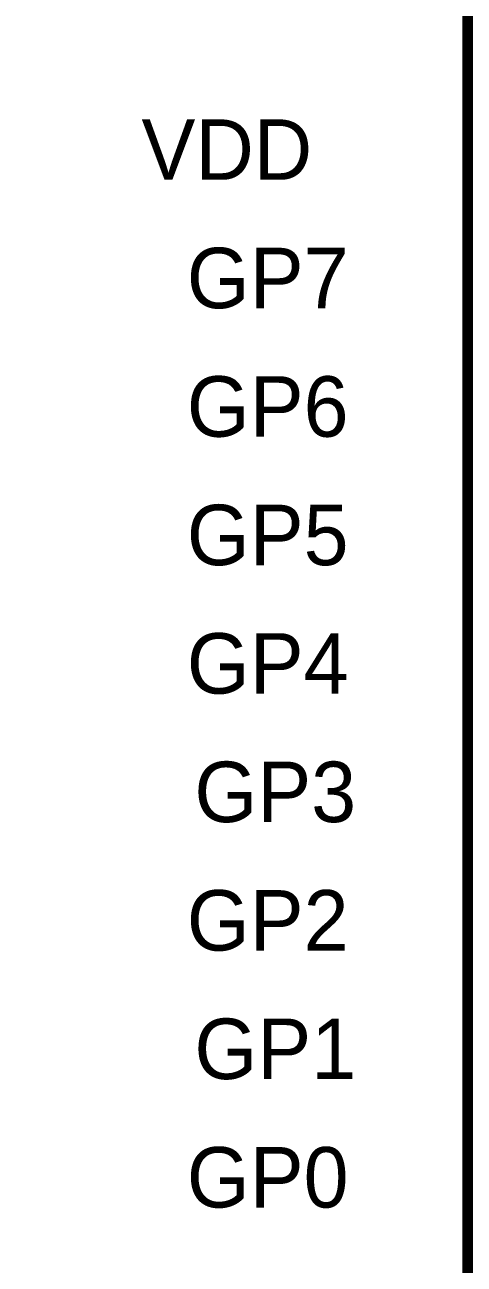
# Model space of a CAD drawing. Header units: inches. Extents: x 0 to 15, y 0 to 9.5.
# Drawn here: x 7.045 to 7.387, y 0.919 to 1.883 of the extents above; entities that cross this region are included whole.
import ezdxf

# ---------------------------------------------------------------- set-up
doc = ezdxf.new("R2010")
doc.units = ezdxf.units.IN
doc.header["$MEASUREMENT"] = 0
doc.layers.add('Sheet', color=255, linetype='Continuous')

msp = doc.modelspace()

# ---------------------------------------------------------------- linework, layer by layer
at = {"layer": 'Sheet'}
msp.add_lwpolyline([(6.00051, 1.99973, 0.0295, 0.0295, 0), (7.40016, 1.99973, 0.0295, 0.0295, 0), (7.40016, 0.79974, 0.0295, 0.0295, 0), (6.00051, 0.79974, 0.0295, 0.0295, 0), (6.00051, 1.99973, 0.0295, 0.0295, 0)], format="xyseb", close=True, dxfattribs=at)

# ---------------------------------------------------------------- texts
for s, p in [('VDD', (7.13587, 1.76252)), ('GP7', (7.1711, 1.66265)), ('GP6', (7.1711, 1.56277)), ('GP5', (7.1711, 1.46289)), ('GP4', (7.1711, 1.36302)), ('GP3', (7.17698, 1.26314)), ('GP2', (7.1711, 1.16327)), ('GP1', (7.17698, 1.06339)), ('GP0', (7.1711, 0.96351))]:
    msp.add_text(s, height=0.047001, dxfattribs=at).set_placement(p)

doc.saveas('drawing.dxf')
